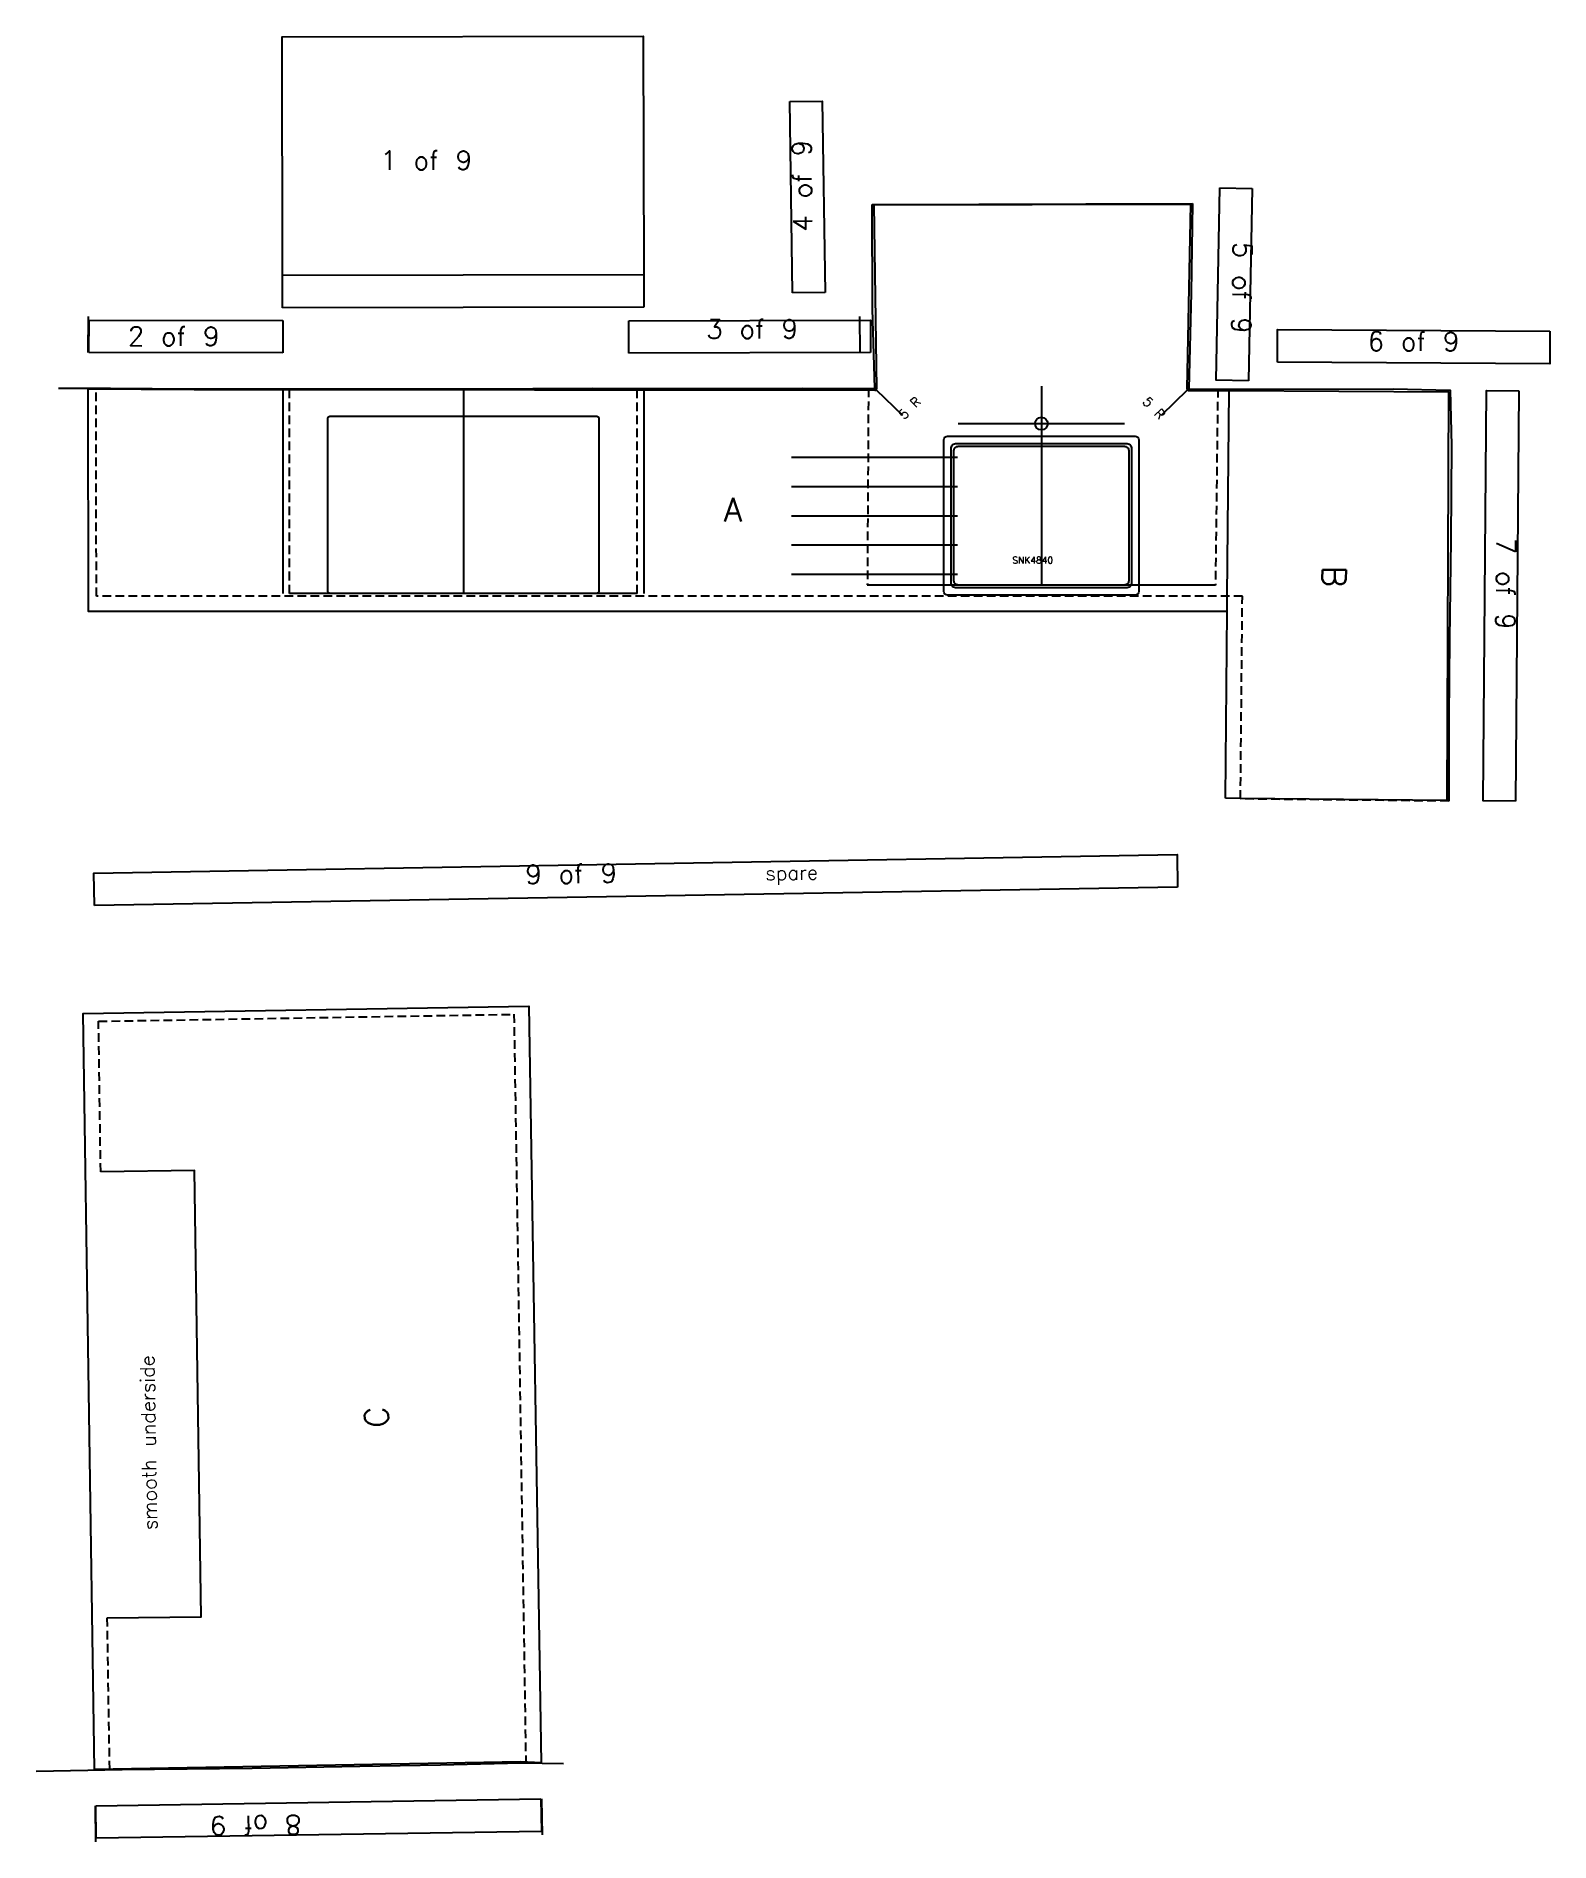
# Model space of a CAD drawing. Header units: millimetres. Extents: x -1197 to 2994, y -2273 to 2725.
import ezdxf

# ---------------------------------------------------------------- set-up
doc = ezdxf.new("R2010")
doc.units = ezdxf.units.MM
doc.header["$MEASUREMENT"] = 0
doc.linetypes.add('dashedx2', pattern=[36, 24, -12])
for name, color, linetype in [('adornment_dimensions', 250, 'Continuous'), ('CABINETS', 7, 'dashedx2'), ('DRILL_HOLE', 160, 'Continuous'), ('FLAT_POLISH', 4, 'Continuous'), ('POLISHED_CUTOUT', 6, 'Continuous'), ('PRIMARY', 1, 'Continuous'), ('PROFILE_MARKER', 250, 'Continuous'), ('REFERENCE_KEEP', 8, 'Continuous'), ('SAWN', 5, 'Continuous'), ('SITE_JOINT', 202, 'Continuous'), ('SPLASH', 5, 'Continuous'), ('TEXT', 250, 'Continuous'), ('WALLS', 81, 'Continuous')]:
    doc.layers.add(name, color=color, linetype=linetype)
doc.styles.get("Standard").update_dxf_attribs({"font": 'txt.shx'})
doc.dimstyles.new('DimensionStyle_26-25', dxfattribs={"dimtxt": 26.25, "dimasz": 0.18, "dimexe": 0.18, "dimexo": 0.0625, "dimgap": 0.09, "dimtad": 1, "dimdec": 0, "dimzin": 0, "dimdsep": 46, "dimtxsty": 'Standard', "dimcen": 0.09, "dimse1": 1, "dimse2": 1, "dimadec": 0, "dimazin": 0, "dimtfac": 1, "dimtdec": 4, "dimtofl": 0, "dimtmove": 0, "dimatfit": 3, "dimfxl": 1, "dimtolj": 1, "dimtzin": 0, "dimarcsym": 1})

# ---------------------------------------------------------------- blocks, each defined once
blk = doc.blocks.new('*D0')
at = {"color": 0, "linetype": 'ByBlock', "lineweight": -2}
for p, q in [((1990.7, 1745.6), (1918, 1674.9)), ((1918, 1674.9), (1917.8, 1674.9))]:
    blk.add_line(p, q, dxfattribs=at)
at = {"color": 0}
blk.add_solid([(1990.8, 1745.7), (1990.7, 1745.6), (1990.7, 1745.6)], dxfattribs=at)
at = {"color": 0, "insert": (1898.2, 1695.1), "char_height": 26.25, "attachment_point": 5, "rotation": 314.1979}
blk.add_mtext('\\A1;5 R', dxfattribs=at)
blk = doc.blocks.new('*D1')
at = {"color": 0, "linetype": 'ByBlock', "lineweight": -2}
for p, q in [((1128.9, 1746.3), (1201.5, 1675.6)), ((1201.5, 1675.6), (1201.7, 1675.6))]:
    blk.add_line(p, q, dxfattribs=at)
at = {"color": 0}
blk.add_solid([(1128.7, 1746.4), (1128.9, 1746.3), (1128.9, 1746.3)], dxfattribs=at)
at = {"color": 0, "insert": (1221.3, 1695.7), "char_height": 26.25, "attachment_point": 5, "rotation": 45.7674}
blk.add_mtext('\\A1;5 R', dxfattribs=at)

msp = doc.modelspace()

# ---------------------------------------------------------------- linework, layer by layer
at = {"layer": 'CABINETS', "linetype": 'dashedx2'}
for points in [[(-1031.3, 1750.5), (-1031.3, 1750.2)], [(2714.4, 607.7), (2137.7, 613.6), (2142.8, 1174.7), (-1030.5, 1174.7), (-1031.3, 1750.2)], [(467.1, 1182.7), (466.9, 1750.3)], [(1107.4, 1749.9), (1104.3, 1205.7)], [(-495.9, 1182.7), (-496.1, 1748.9)], [(2074.8, 1748.9), (2068.1, 1205.7)], [(-1018.6, -418.9), (-1024.6, -1.9), (125.8, 17.6), (158.7, -2053.5)], [(-993.7, -2073.1), (-1000.4, -1653.2)]]:
    msp.add_lwpolyline(points, dxfattribs=at)
at = {"layer": 'DRILL_HOLE', "linetype": 'Continuous'}
msp.add_circle((1586.2, 1652.7), 17.5, dxfattribs=at)
at = {"layer": 'FLAT_POLISH', "linetype": 'Continuous'}
for points in [[(-515, 2063.3), (-516.2, 2723.3), (483.8, 2725), (485, 2065)], [(897.2, 2014.5), (889.6, 2543.8)], [(2170.3, 2303.1), (2159.9, 1771)], [(-1051, 1849.2), (-1050.9, 1939.2), (-514, 1938)], [(443.5, 1937.1), (1113.1, 1939.1), (1113.3, 1849.1)], [(2239.8, 1822.8), (2240.4, 1912.8), (2994.4, 1908.4)], [(2908.5, 1743.5), (2899.4, 607.8)], [(2137.7, 615.1), (2095.7, 615.6)], [(-1036, 318.5), (-1037.6, 408.5), (1962, 459.5), (1963.5, 369.5)], [(200.3, -2154), (201.7, -2244), (-1030.7, -2263.1), (-1032.1, -2173.1)]]:
    msp.add_lwpolyline(points, dxfattribs=at)
at = {"layer": 'POLISHED_CUTOUT', "linetype": 'Continuous'}
for points in [[(894.2, 1559.7), (1354.2, 1559.7)], [(894.2, 1478.7), (1354.2, 1478.7)], [(894.2, 1397.7), (1354.2, 1397.7)], [(894.2, 1316.7), (1354.2, 1316.7)], [(894.2, 1235.7), (1354.2, 1235.7)]]:
    msp.add_lwpolyline(points, dxfattribs=at)
msp.add_lwpolyline([(1828.2, 1577.7), (1828.2, 1217.7, -0.414214), (1816.2, 1205.7), (1356.2, 1205.7, -0.414214), (1344.2, 1217.7), (1344.2, 1577.7, -0.414214), (1356.2, 1589.7), (1816.2, 1589.7, -0.414214), (1828.2, 1577.7)], format="xyb", close=True, dxfattribs=at)
at = {"layer": 'PRIMARY', "linetype": 'Continuous'}
for points in [[(2100.4, 1132.7), (-1052.4, 1132.7), (-1053.3, 1749.2)], [(2095.7, 615.6), (2100.4, 1132.7)], [(-1035.7, -2073.1), (-1066.9, 19.4), (167.4, 40.3), (200.7, -2054)]]:
    msp.add_lwpolyline(points, dxfattribs=at)
at = {"layer": 'PROFILE_MARKER', "linetype": 'Continuous'}
msp.add_lwpolyline([(-1000.4, -1653.2), (-740.4, -1650.5), (-758.6, -414.5), (-1018.6, -418.9)], dxfattribs=at)
at = {"layer": 'REFERENCE_KEEP', "linetype": 'Continuous'}
for points in [[(1117.9, 2259.3), (2004.4, 2261.4)], [(-515, 2063.3), (485, 2065)], [(-1053, 1849.2), (-1052.8, 1949.2)], [(1083, 1949), (1083.3, 1849)], [(1586.2, 1755.7), (1586.2, 1205.7)], [(-514.4, 1748), (-514.4, 1182.7)], [(-14.4, 1748), (-14.4, 1182.7)], [(485.6, 1748), (485.6, 1182.7)], [(1356.2, 1652.7), (1816.2, 1652.7)], [(2068.1, 1205.7), (1104.3, 1205.7)], [(467.1, 1182.7), (-495.9, 1182.7)], [(-1034.1, -2173.1), (-1032.6, -2273.1)], [(202.3, -2154), (203.8, -2253.9)]]:
    msp.add_lwpolyline(points, dxfattribs=at)
for points in [[(1316.2, 1187.7), (1316.2, 1607.7, -0.414214), (1326.2, 1617.7), (1846.2, 1617.7, -0.414214), (1856.2, 1607.7), (1856.2, 1187.7, -0.414214), (1846.2, 1177.7), (1326.2, 1177.7, -0.414214), (1316.2, 1187.7)], [(1836.2, 1582.7), (1836.2, 1212.7, -0.414214), (1821.2, 1197.7), (1351.2, 1197.7, -0.414214), (1336.2, 1212.7), (1336.2, 1582.7, -0.414214), (1351.2, 1597.7), (1821.2, 1597.7, -0.414214), (1836.2, 1582.7)]]:
    msp.add_lwpolyline(points, format="xyb", close=True, dxfattribs=at)
at = {"layer": 'SAWN', "linetype": 'Continuous'}
for points in [[(2080.3, 2304.9), (2170.3, 2303.1)], [(987.2, 2015.8), (897.2, 2014.5)], [(2106, 1743.8), (2713.6, 1740.2), (2709.4, 609.3), (2137.7, 615.1)], [(1963.5, 369.5), (-1036, 318.5)], [(200.7, -2054), (144.6, -2051.9), (-1035.7, -2073.1)]]:
    msp.add_lwpolyline(points, dxfattribs=at)
msp.add_lwpolyline([(-1053.3, 1749.2), (-759.8, 1746.5), (1125.2, 1744.9, 0.42286), (1130.2, 1750.1), (1122.9, 2257.8), (1999.4, 2259.8), (1989.4, 1749.3, 0.420019), (1994.4, 1744.2), (2106, 1743.8)], format="xyb", dxfattribs=at)
msp.add_lwpolyline([(-384.4, 1672.7), (355.6, 1672.7, -0.414213), (360.6, 1667.7), (360.6, 1187.7, -0.414214), (355.6, 1182.7), (-384.4, 1182.7, -0.414214), (-389.4, 1187.7), (-389.4, 1667.7, -0.414214), (-384.4, 1672.7)], format="xyb", close=True, dxfattribs=at)
at = {"layer": 'SITE_JOINT', "linetype": 'Continuous'}
for points in [[(-514.8, 1973.3), (-515, 2063.3)], [(485, 2065), (485.2, 1975)], [(-514, 1938), (-514.2, 1848)], [(443.7, 1847.1), (443.5, 1937.1)], [(2100.4, 1132.7), (2100.8, 1174.7), (2106, 1743.8)]]:
    msp.add_lwpolyline(points, dxfattribs=at)
at = {"layer": 'SPLASH', "linetype": 'Continuous'}
for points in [[(889.6, 2543.8), (979.6, 2545.1), (987.2, 2015.8)], [(2159.9, 1771), (2069.9, 1772.8), (2080.3, 2304.9)], [(485.2, 1975), (-514.8, 1973.3)], [(2994.4, 1908.4), (2993.9, 1818.4), (2239.8, 1822.8)], [(-514.2, 1848), (-1051, 1849.2)], [(1113.3, 1849.1), (443.7, 1847.1)], [(2899.4, 607.8), (2809.4, 608.5), (2818.5, 1744.2), (2908.5, 1743.5)], [(-1032.1, -2173.1), (200.3, -2154)]]:
    msp.add_lwpolyline(points, dxfattribs=at)
at = {"layer": 'WALLS', "linetype": 'Continuous'}
for points in [[(-1135.1, 1750.2), (-991.3, 1750.2), (-759.8, 1748.5), (-344.7, 1749.1), (13.2, 1748.3), (343.1, 1750.9), (668.9, 1749.3), (926.1, 1750.2), (1125.2, 1749.9), (1119, 1970.6), (1117.9, 2259.3)], [(2004.4, 2261.4), (2000.8, 2014.6), (1994.4, 1749.2), (2242, 1748.2), (2560, 1749.2), (2718.5, 1745), (2722.3, 1591.6), (2720.2, 1331), (2716.1, 1056), (2714.7, 839.2), (2714.4, 607.7)], [(-1197.5, -2077), (-958.9, -2072.8), (-599, -2069), (-301.2, -2063.5), (-77.5, -2059.4), (144.7, -2053.9), (262.8, -2056.2)]]:
    msp.add_lwpolyline(points, dxfattribs=at)

# ---------------------------------------------------------------- texts
at = {"layer": 'REFERENCE_KEEP', "linetype": 'Continuous'}
msp.add_text('SNK4840', height=18.37, dxfattribs=at).set_placement((1506.1, 1265.3))
at = {"layer": 'TEXT', "linetype": 'Continuous'}
for s, height, rotation, p in [(' 1 of 9', 52.5, 0.1013, (-290.6, 2354.6)), (' 4 of 9', 52.5, 90.8206, (952.7, 2137.8)), (' 5 of 9', 52.5, 268.8819, (2118.9, 2202.4)), (' 2 of 9', 52.5, 359.8756, (-990, 1868.4)), (' 3 of 9', 52.5, 0.0342, (611.8, 1887.8)), (' 6 of 9', 52.5, 359.6687, (2443.2, 1854.7)), (' 7 of 9', 52.5, 269.5409, (2847.3, 1383)), ('B', 65.6, 269.479, (2364.5, 1259.2)), (' 9 of 9', 52.5, 0.9739, (111.2, 377.2)), ('spare', 39.37, 0.9739, (822.5, 388.2)), ('smooth underside', 39.375, 90.9739, (-862, -1409.8)), ('C', 65.6, 90.9119, (-221.6, -1126.6)), (' 8 of 9', 52.5, 180.888, (-416.6, -2198.1))]:
    msp.add_text(s, height=height, rotation=rotation, dxfattribs=at).set_placement(p)
msp.add_text('A', height=65.6, dxfattribs=at).set_placement((707.2, 1381.4))

# ---------------------------------------------------------------- dimensions: what is measured, and where the dimension line sits
at = {"layer": 'adornment_dimensions'}
for center, mpoint, picture, middle, turn in [((1201.5, 1675.6), (1128.7, 1746.4), '*D1', (1201.5, 1675.6), 45.7674), ((1918, 1674.9), (1990.8, 1745.7), '*D0', (1918, 1674.9), 134.1979)]:
    dim = msp.add_radius_dim(center=center, mpoint=mpoint, text='5 R', dimstyle='DimensionStyle_26-25', override={"dimtad": 0, "dimjust": 0}, dxfattribs=at)
    dim.commit()
    dim.dimension.update_dxf_attribs({"geometry": picture, "text_midpoint": middle, "dimtype": 132, "text_rotation": turn})

doc.saveas('drawing.dxf')
